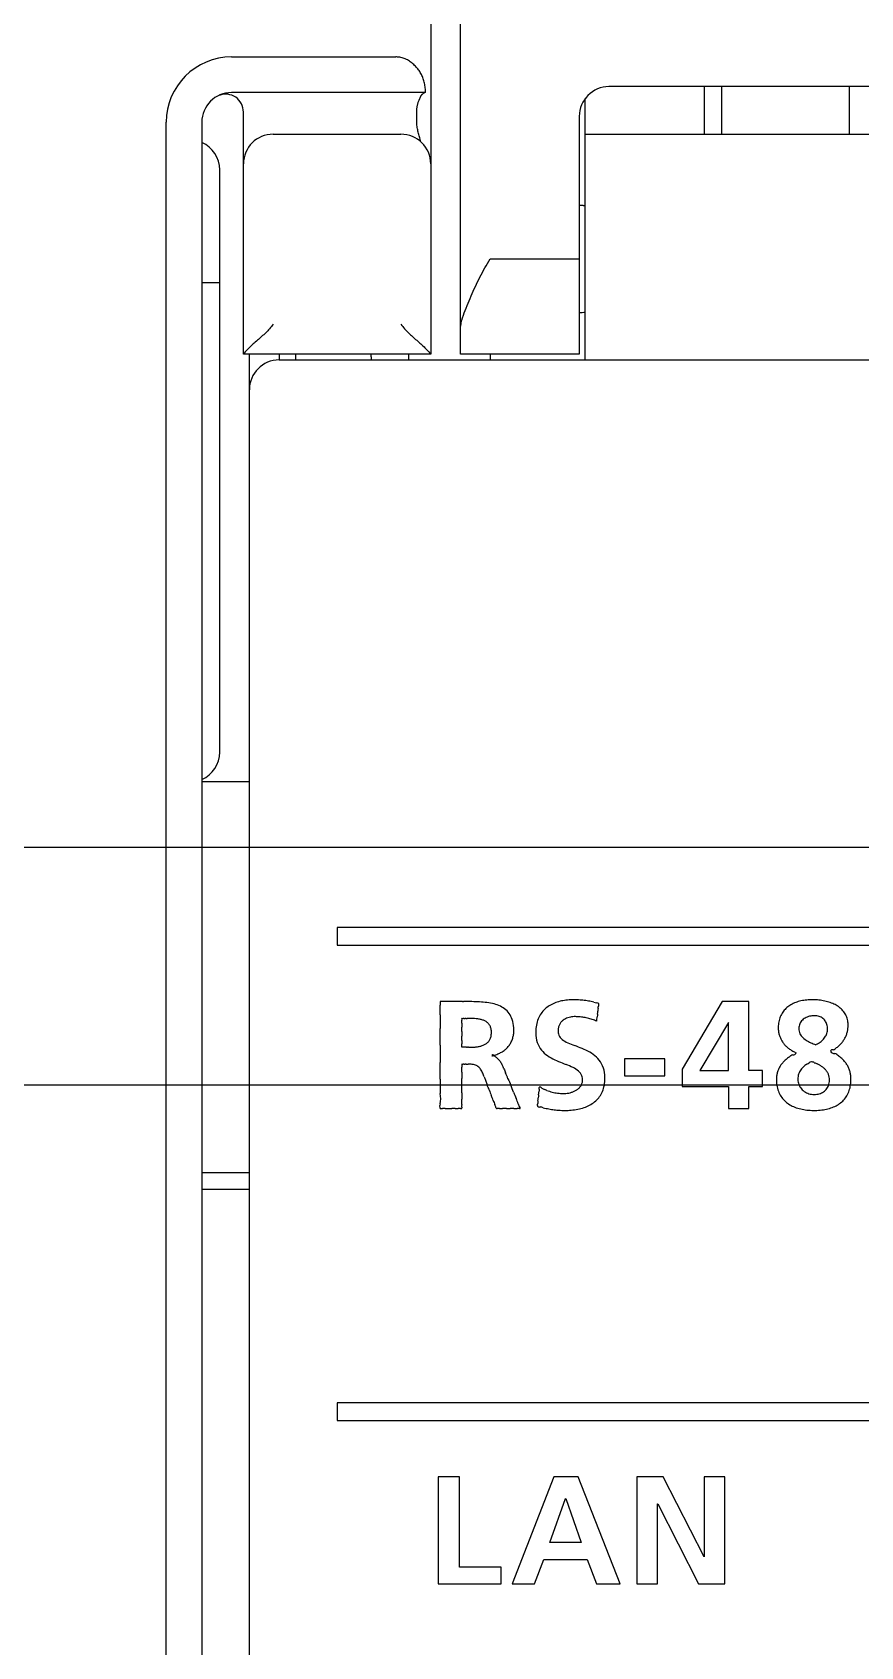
# Model space of a CAD drawing. Header units: millimetres. Extents: x -11 to 5160, y -11 to 2043.
# Drawn here: x 3998.601 to 4000.961, y 1244.849 to 1249.45 of the extents above; entities that cross this region are included whole.
import ezdxf

# ---------------------------------------------------------------- set-up
doc = ezdxf.new("R2010")
doc.units = ezdxf.units.MM

# ---------------------------------------------------------------- blocks, each defined once
blk = doc.blocks.new('*U151')
blk.add_line((1.389, 17.5), (435.049, 17.5))
for points in [[(435.049, -17.5), (1.389, -17.5), (1.389, 17.5), (435.049, 17.5)], [(435.049, -13.5), (1.389, -13.5), (1.389, 13.5), (435.049, 13.5)]]:
    blk.add_lwpolyline(points)
blk = doc.blocks.new('FX5U-32MT ES PLC')
at = {"color": 7, "linetype": 'Continuous'}
for p, q in [((35.05, 45.00001), (35.05, 29.00001)), ((35.55, 25.8), (35.55, 44.5)), ((31.7, 30.8), (34.46242, 30.8)), ((34.96243, 30.2), (31.7, 30.2)), ((147.5, 30.3), (38.05, 30.3)), ((39.65, 30.3), (39.65, 29.5)), ((39.94999, 29.50001), (39.95, 30.3)), ((42.09, 30.3), (42.09001, 29.50001)), ((34.81665, 29.71152), (34.81665, 29.90001)), ((34.85396, 30.073036), (34.884215, 30.141537)), ((37.65, 25.7), (37.65, 30.1)), ((30.60001, -29.69999), (30.60001, 29.70001)), ((31.2, 29.7), (31.2, -29.7)), ((31.9, 25.8), (31.9, 29.8732)), ((37.55, 29.8), (37.55, 25.8)), ((32.4, 29.5), (34.55, 29.5)), ((34.88576, 29.37049), (34.871719, 29.417223)), ((37.65, 29.5), (147.9, 29.5)), ((31.5, 19.1), (31.5, 28.9)), ((35.05, 29), (35.05, 25.8)), ((36.04999, 27.39999), (37.55002, 27.39999)), ((31.5, 27), (31.2, 27)), ((35.05, 25.8), (31.9, 25.8)), ((31.99999, 25.20001), (32, 25.8)), ((32.5, 25.8), (32.49999, 25.70001)), ((32.5, 25.7), (102.45, 25.7)), ((32.77501, 25.80001), (32.77501, 25.70001)), ((34.675, 25.8), (34.675, 25.7)), ((37.55, 25.8), (35.55, 25.8)), ((36.05, 25.8), (36.04999, 25.70001)), ((32, -25.8), (32, 25.2)), ((32, 18.6), (31.2, 18.6)), ((63.47486, 16.14985), (33.47497, 16.14985)), ((33.47497, 16.14985), (33.47497, 15.84978)), ((33.47497, 15.84978), (63.47486, 15.84978)), ((35.21112, 14.90152), (35.21112, 14.841778)), ((35.224043, 14.90152), (35.21112, 14.90152)), ((35.545904, 14.90152), (35.224043, 14.90152)), ((39.95467, 14.90152), (39.28168, 13.76705)), ((40.4034, 14.90152), (39.95467, 14.90152)), ((40.4034, 13.74379), (40.4034, 14.90152)), ((35.572, 14.615431), (35.573389, 14.61799)), ((37.84335, 14.57148), (37.847449, 14.607679)), ((40.05786, 14.549794), (39.579722, 13.74379)), ((40.05786, 13.74379), (40.05786, 14.549794)), ((35.572, 14.13309), (35.572, 14.148386)), ((35.655332, 14.13309), (35.572, 14.13309)), ((38.98953, 13.93724), (38.31136, 13.93724)), ((38.31136, 13.93724), (38.31136, 13.65353)), ((38.98953, 13.65353), (38.98953, 13.93724)), ((38.31136, 13.65353), (38.98953, 13.65353)), ((39.28168, 13.76705), (39.28168, 13.47559)), ((39.579722, 13.74379), (40.05786, 13.74379)), ((40.63284, 13.74379), (40.4034, 13.74379)), ((40.63284, 13.47559), (40.63284, 13.74379)), ((35.970519, 13.579998), (36.000085, 13.503246)), ((39.28168, 13.47559), (40.05786, 13.47559)), ((40.05786, 13.47559), (40.05786, 13.1018)), ((40.4034, 13.1018), (40.4034, 13.47559)), ((40.4034, 13.47559), (40.63284, 13.47559)), ((40.05786, 13.1018), (40.4034, 13.1018)), ((31.2, 12.02645), (32, 12.02645)), ((31.2, 11.74767), (32, 11.74767)), ((63.47486, 8.14982), (33.47497, 8.14982)), ((33.47497, 8.14982), (33.47497, 7.84975)), ((33.47497, 7.84975), (63.47486, 7.84975)), ((35.53686, 6.90166), (35.17581, 6.90166)), ((35.17581, 6.90166), (35.17581, 5.10194)), ((35.53686, 5.38565), (35.53686, 6.90166)), ((37.12418, 6.90166), (36.42276, 5.10194)), ((37.53156, 6.90166), (37.12418, 6.90166)), ((38.23798, 5.10194), (37.53157, 6.90166)), ((38.96283, 6.90166), (38.51928, 6.90166)), ((38.51928, 6.90166), (38.51928, 5.10194)), ((39.64858, 5.55584), (38.96283, 6.90166)), ((39.65375, 6.90166), (39.65375, 5.55584)), ((39.99929, 6.90166), (39.65375, 6.90166)), ((39.99929, 5.10194), (39.99929, 6.90166)), ((37.057, 5.79785), (37.31745, 6.54061)), ((37.31745, 6.54061), (37.32262, 6.54061)), ((37.32262, 6.54061), (37.58307, 5.79785)), ((38.86482, 5.10194), (38.86482, 6.44794)), ((38.86482, 6.44794), (38.86999, 6.44794)), ((38.86999, 6.44794), (39.55832, 5.10194)), ((37.58307, 5.79785), (37.057, 5.79785)), ((36.79673, 5.10194), (36.954, 5.51449)), ((36.95399, 5.51432), (37.68366, 5.51432)), ((37.68367, 5.51449), (37.83835, 5.10194)), ((39.65375, 5.55584), (39.64858, 5.55584)), ((36.23569, 5.38565), (35.53686, 5.38565)), ((36.23569, 5.10194), (36.23569, 5.38565)), ((35.17581, 5.10194), (36.23569, 5.10194)), ((36.42276, 5.10194), (36.79672, 5.10194)), ((37.83835, 5.10194), (38.23798, 5.10194)), ((38.51928, 5.10194), (38.86482, 5.10194)), ((39.55832, 5.10194), (39.99929, 5.10194))]:
    blk.add_line(p, q, dxfattribs=at)
for points in [[(34.96242, 30.2), (34.962193, 30.219862), (34.961492, 30.239729), (34.960296, 30.259586), (34.958584, 30.279419), (34.956335, 30.299212), (34.953527, 30.318949), (34.950139, 30.338616), (34.946151, 30.358198), (34.941541, 30.377679), (34.936287, 30.397044), (34.930657, 30.415404), (34.924437, 30.433572), (34.917631, 30.451529), (34.910244, 30.469255), (34.902284, 30.48673), (34.893757, 30.503937), (34.884674, 30.520856), (34.875045, 30.537471), (34.864882, 30.553766), (34.8542, 30.569724), (34.843014, 30.585333), (34.831338, 30.600579), (34.81919, 30.615452), (34.806587, 30.629941), (34.793548, 30.644039), (34.78009, 30.657738), (34.766232, 30.671033), (34.751581, 30.684243), (34.736908, 30.696631), (34.721824, 30.708516), (34.706327, 30.719856), (34.690949, 30.730266), (34.674646, 30.740413), (34.657944, 30.749889), (34.640856, 30.75865), (34.623401, 30.766654), (34.605603, 30.773863), (34.587491, 30.78024), (34.569098, 30.785756), (34.550462, 30.790386), (34.531625, 30.794112), (34.51263, 30.796927), (34.493522, 30.798834), (34.474343, 30.799835), (34.46242, 30.8)], [(34.884215, 30.141537), (34.886237, 30.144728), (34.888753, 30.148481), (34.891278, 30.15203), (34.893545, 30.155052), (34.896145, 30.158344), (34.898725, 30.161446), (34.901209, 30.164292), (34.903824, 30.16715), (34.906389, 30.169828), (34.909063, 30.172497), (34.911622, 30.174943), (34.914103, 30.177218), (34.91694, 30.179713), (34.919375, 30.181768), (34.9217, 30.18366)], [(34.95242, 30.2), (34.947919, 30.197735), (34.942475, 30.195482), (34.93621, 30.192728), (34.929245, 30.188958), (34.9217, 30.18366)], [(34.81665, 29.90001), (34.816869, 29.911871), (34.817499, 29.923717), (34.818536, 29.935535), (34.819953, 29.947313), (34.821728, 29.959043), (34.823841, 29.970717), (34.826267, 29.982329), (34.828983, 29.993878), (34.831963, 30.005361), (34.835184, 30.016778), (34.838619, 30.028134), (34.842243, 30.03943), (34.846029, 30.050674), (34.849942, 30.061874), (34.85396, 30.073036)], [(34.871719, 29.417223), (34.865992, 29.436424), (34.860361, 29.455654), (34.854855, 29.47492), (34.849541, 29.49424), (34.844465, 29.513623), (34.839676, 29.53308), (34.835221, 29.552615), (34.831147, 29.572234), (34.827495, 29.591935), (34.824309, 29.611717), (34.821629, 29.631574), (34.819491, 29.651496), (34.817928, 29.671472), (34.816978, 29.691486), (34.81665, 29.71152)], [(37.65, 28.29372), (37.64661, 28.29414), (37.644915, 28.294347), (37.64322, 28.29455), (37.64153, 28.294747), (37.63984, 28.29494), (37.63815, 28.295127), (37.63646, 28.29531), (37.63477, 28.295492), (37.63308, 28.29567), (37.631395, 28.295847), (37.62971, 28.29602), (37.628025, 28.296187), (37.62634, 28.29635), (37.624655, 28.296507), (37.62297, 28.29666), (37.62129, 28.296812), (37.61961, 28.29696), (37.61793, 28.297107), (37.61625, 28.29725), (37.61457, 28.297387), (37.61289, 28.29752), (37.611215, 28.297652), (37.60954, 28.29778), (37.607865, 28.297902), (37.60619, 28.29802), (37.60452, 28.298137), (37.60285, 28.29825), (37.60118, 28.298357), (37.59951, 28.29846), (37.597845, 28.298562), (37.59618, 28.29866), (37.594515, 28.298757), (37.59285, 28.29885), (37.59119, 28.298937), (37.58953, 28.29902), (37.587865, 28.299097), (37.5862, 28.29917), (37.584545, 28.299247), (37.58289, 28.29932), (37.58125, 28.299382), (37.57961, 28.29944), (37.577945, 28.299502), (37.57628, 28.29956), (37.574575, 28.299612), (37.57287, 28.29966), (37.571275, 28.299707), (37.56968, 28.29975), (37.56824, 28.299785), (37.5668, 28.29982), (37.56495, 28.299852), (37.5631, 28.29988), (37.560265, 28.299911), (37.55743, 28.29993), (37.553725, 28.299959), (37.55002, 28.29998)], [(32.39999, 26.3), (32.385687, 26.281217), (32.370962, 26.262763), (32.355811, 26.244657), (32.340265, 26.226888), (32.324178, 26.209223), (32.307967, 26.192058), (32.291474, 26.175165), (32.274725, 26.158524), (32.257751, 26.142115), (32.240579, 26.125912), (32.223236, 26.109891), (32.205749, 26.094029), (32.188143, 26.078298), (32.170446, 26.06267), (32.152685, 26.047115), (32.134888, 26.0316), (32.117087, 26.016092), (32.099313, 26.00055), (32.081606, 25.984934), (32.064007, 25.969196), (32.046568, 25.95328), (32.029344, 25.937133), (32.012353, 25.92074), (31.995589, 25.904116), (31.979046, 25.887271), (31.962723, 25.870213), (31.946621, 25.852946), (31.930747, 25.83547), (31.914809, 25.81741), (31.9, 25.80001)], [(34.55001, 26.3), (34.564313, 26.281218), (34.57904, 26.262764), (34.594191, 26.244658), (34.609737, 26.22689), (34.625827, 26.209223), (34.642038, 26.192058), (34.658531, 26.175165), (34.67528, 26.158525), (34.692254, 26.142115), (34.709426, 26.125912), (34.726769, 26.109892), (34.744256, 26.09403), (34.761862, 26.078298), (34.779558, 26.06267), (34.797319, 26.047115), (34.815116, 26.0316), (34.832917, 26.016091), (34.85069, 26.00055), (34.868397, 25.984933), (34.885996, 25.969195), (34.903435, 25.953279), (34.920659, 25.937132), (34.93765, 25.920739), (34.954414, 25.904114), (34.970956, 25.887269), (34.987279, 25.870211), (35.003381, 25.852944), (35.019255, 25.835468), (35.035191, 25.81741), (35.05, 25.80001)], [(34.05809, 25.70001), (34.056998, 25.70662), (34.056047, 25.712777), (34.055142, 25.719064), (34.054257, 25.725705), (34.053473, 25.732124), (34.052745, 25.738659), (34.052076, 25.745325), (34.051483, 25.751975), (34.050958, 25.758726), (34.050514, 25.765411), (34.050138, 25.772261), (34.04984, 25.779199), (34.049631, 25.785895), (34.049497, 25.792916), (34.04945, 25.80001)]]:
    blk.add_lwpolyline(points, dxfattribs=at)
blk.add_lwpolyline([(35.55, 26.19585, -0.019651), (35.551876, 26.239567, -0.017483), (35.557082, 26.283017, -0.014122), (35.564995, 26.32606, -0.011519), (35.575104, 26.368642), (35.586971, 26.41077), (35.600238, 26.452479), (35.614608, 26.493821), (35.629494, 26.533972), (35.645349, 26.574769), (35.661666, 26.615383), (35.678296, 26.65587), (35.695192, 26.696247), (35.712355, 26.736511), (35.729997, 26.77713), (35.747709, 26.817156), (35.765701, 26.857057), (35.783974, 26.896829), (35.802535, 26.936469), (35.821388, 26.97597), (35.840537, 27.015328), (35.85999, 27.054537), (35.879751, 27.093592), (35.899826, 27.132486), (35.920223, 27.171213), (35.940948, 27.209764), (35.962009, 27.248134), (35.983411, 27.286314), (36.005167, 27.324294), (36.027287, 27.362063), (36.04999, 27.39999)], format="xyb", dxfattribs=at)
for centre, radius, start, end in [((31.7, 29.7), 1.1, 90, 180), ((31.7, 29.7), 0.5, 90, 180), ((31.6, 29.8732), 0.3, 0, 111.059217), ((38.05, 29.8), 0.5, 90, 180), ((31, 28.9), 0.5, 0, 66.421822), ((32.4, 29), 0.5, 90, 180), ((34.55, 29), 0.5, 0, 90), ((37.55, 27.3), 0.8, 270, 277.18076), ((32.5, 25.2), 0.5, 90, 180), ((31, 19.1), 0.5, 293.57818, 0), ((430.172331, 14.564818), 394.961228, 179.983099, 180.016901), ((-1331.638459, 14.761551), 1366.849581, 359.996637, 0.003363), ((35.564663, -315.873658), 330.775179, 89.996751, 90.003249), ((35.591758, 66.216469), 51.31495, 269.990693, 270.009307), ((35.639527, -4.625762), 19.527322, 89.7957, 90.115704), ((35.699427, 11.241563), 3.659885, 87.812287, 89.84769), ((35.771397, 13.094529), 1.805524, 83.78904, 87.849843), ((35.852976, 13.830889), 1.064661, 77.260509, 83.866184), ((35.942102, 14.219757), 0.665712, 67.394382, 77.362057), ((36.025351, 14.418953), 0.449821, 53.445766, 67.430692), ((36.074699, 14.488676), 0.364427, 36.047389, 53.149291), ((36.055286, 14.479026), 0.385818, 18.071839, 35.509576), ((37.281421, 14.439797), 0.456174, 139.106501, 151.476894), ((37.292769, 14.428597), 0.472086, 127.333874, 138.980535), ((37.329766, 14.379223), 0.533781, 116.947374, 127.277407), ((37.374179, 14.29182), 0.631821, 108.050547, 116.945782), ((37.41412, 14.169682), 0.760324, 100.490826, 108.060345), ((37.435957, 14.058065), 0.874052, 93.84729, 100.566108), ((37.450217, 13.807691), 1.124821, 89.342015, 93.716306), ((37.449333, 13.363622), 1.568877, 87.669207, 89.495956), ((37.449228, 13.337908), 1.594573, 85.930988, 87.703034), ((37.458148, 13.464468), 1.4677, 84.028717, 85.927735), ((37.45851, 13.473087), 1.45909, 82.122438, 84.007672), ((37.49646, 13.733612), 1.195824, 79.940998, 82.212725), ((37.283995, 12.617802), 2.331635, 78.437926, 79.58938), ((37.67066, 14.454071), 0.455257, 73.95809, 79.794282), ((37.876836, 15.097916), 0.221418, 248.716539, 260.615612), ((37.847708, 14.839139), 0.040921, 44.476873, 99.815126), ((100.824558, 7.537909), 63.372664, 173.518444, 173.559965), ((20.819847, 16.645429), 17.148773, 353.457952, 353.620457), ((42.274079, 14.263871), 4.437264, 173.237696, 173.840713), ((36.795481, 14.927965), 1.081513, 352.47663, 354.601779), ((38.108644, 14.813972), 0.236763, 170.043483, 177.034926), ((37.839822, 14.865476), 0.037159, 343.478179, 3.60023), ((41.310673, 14.493873), 0.408273, 148.760287, 160.837092), ((41.299989, 14.49949), 0.396225, 136.614564, 148.653417), ((41.318651, 14.480767), 0.42265, 125.191261, 136.507719), ((41.356228, 14.426776), 0.488429, 115.043556, 125.143694), ((41.399748, 14.333474), 0.591382, 106.278859, 115.036995), ((41.437974, 14.203498), 0.726862, 98.755553, 106.299367), ((41.464115, 14.034608), 0.897763, 92.287024, 98.763699), ((41.471795, 13.875271), 1.05728, 86.730145, 92.358317), ((41.476868, 13.922889), 1.009453, 81.169421, 86.863432), ((41.502898, 14.089444), 0.840877, 74.597898, 81.179882), ((41.54448, 14.238538), 0.686093, 66.93089, 74.638872), ((41.598916, 14.365628), 0.547836, 57.763532, 66.960568), ((41.65527, 14.454915), 0.442252, 46.851964, 57.768749), ((41.699741, 14.502989), 0.376766, 34.271524, 46.786393), ((41.718305, 14.516682), 0.353715, 20.653435, 34.131943), ((-75.960817, 14.309606), 111.172024, 359.928514, 0.071486), ((35.626046, 14.602178), 0.055647, 166.222451, 193.777549), ((36.935259, 14.506434), 1.363655, 178.618861, 181.381139), ((30.051395, 14.436144), 5.520732, 359.611621, 0.388379), ((35.264778, 14.564114), 0.308223, 355.382726, 4.617274), ((35.577267, 14.609137), 0.009665, 66.343538, 113.656462), ((35.58768, 14.666522), 0.04897, 262.330277, 277.669723), ((35.602552, 14.406796), 0.211359, 87.73965, 92.26035), ((35.620167, 15.463014), 0.845075, 269.370867, 270.629133), ((35.638811, 11.399583), 3.218421, 89.833283, 90.166717), ((35.656769, 26.623427), 12.00544, 269.958989, 270.041011), ((35.672327, -48.153856), 62.771846, 89.993643, 90.006357), ((35.683769, -14.917939), 29.53593, 89.991313, 90.008687), ((35.688724, 11.156233), 3.461757, 89.776493, 90.00789), ((35.69817, 13.056697), 1.561272, 87.717255, 89.851065), ((35.72333, 13.673148), 0.944308, 84.248875, 87.752838), ((35.757128, 14.003925), 0.61181, 79.041793, 84.29396), ((35.796387, 14.204114), 0.407808, 71.591068, 79.110465), ((35.837412, 14.326355), 0.278867, 61.240125, 71.657191), ((35.872712, 14.390855), 0.20534, 47.638461, 61.215589), ((35.890755, 14.41187), 0.177655, 31.626144, 47.371507), ((35.878225, 14.405623), 0.191605, 15.509081, 31.251872), ((35.808269, 14.387585), 0.26384, 1.993644, 15.221492), ((35.897724, 14.431348), 0.550408, 3.289802, 17.702212), ((35.887421, 14.419965), 0.561451, 354.578599, 4.389233), ((37.430513, 14.385402), 0.613626, 174.259113, 188.742002), ((37.427517, 14.393766), 0.609861, 164.114862, 175.01283), ((37.310382, 14.42516), 0.48861, 151.590441, 163.896008), ((37.383773, 14.403601), 0.190216, 175.194758, 200.421967), ((37.462382, 14.405503), 0.268524, 164.888164, 177.004442), ((37.423438, 14.416235), 0.228129, 152.305921, 164.940573), ((37.402984, 14.426061), 0.205453, 139.140224, 152.081291), ((37.40933, 14.419978), 0.214233, 127.107742, 139.020202), ((37.426912, 14.396311), 0.243715, 116.710266, 127.047019), ((37.447672, 14.355195), 0.289775, 108.040799, 116.722997), ((37.465586, 14.300476), 0.347352, 100.842479, 108.05516), ((37.473187, 14.264641), 0.383978, 94.540979, 100.95064), ((37.479895, 14.155582), 0.493229, 89.500223, 94.314675), ((37.479362, 13.856415), 0.792391, 86.662055, 89.650405), ((37.474041, 13.740705), 0.908216, 84.14474, 86.751955), ((37.474424, 13.748013), 0.900907, 81.494278, 84.12158), ((37.470755, 13.722683), 0.926501, 78.949366, 81.501564), ((37.468451, 13.710954), 0.938454, 76.433154, 78.948569), ((37.466099, 13.701097), 0.948589, 73.952405, 76.43468), ((37.464761, 13.696406), 0.953467, 71.491957, 73.953056), ((37.465442, 13.69833), 0.951426, 69.038613, 71.494089), ((37.465907, 13.69966), 0.950018, 66.590433, 69.036103), ((-185.827784, 39.956633), 225.10704, 353.534297, 353.544112), ((41.425521, 14.462158), 0.527494, 171.694302, 181.765467), ((41.345517, 14.459267), 0.447439, 181.71111, 189.358924), ((41.379208, 14.471672), 0.4803, 161.019083, 172.019285), ((41.459404, 14.448092), 0.215785, 174.174875, 186.39099), ((41.448419, 14.450069), 0.204658, 162.744255, 174.413334), ((41.442121, 14.446094), 0.198387, 186.373289, 199.265904), ((41.43174, 14.45467), 0.187366, 150.559017, 162.574912), ((41.435348, 14.452308), 0.191669, 139.04003, 150.474493), ((41.448798, 14.440362), 0.209657, 128.542869, 138.984019), ((41.466954, 14.417504), 0.238849, 119.23185, 128.532812), ((41.484453, 14.386346), 0.274584, 110.978698, 119.2432), ((41.497168, 14.353621), 0.309692, 103.525506, 111.007571), ((41.504912, 14.321494), 0.342739, 96.658783, 103.528042), ((41.505747, 14.320066), 0.344255, 89.871382, 96.769317), ((41.506548, 14.379514), 0.284806, 81.640667, 90.005707), ((41.513194, 14.427632), 0.236233, 72.121537, 81.538799), ((41.520749, 14.451194), 0.21149, 62.14089, 72.109817), ((41.527655, 14.46465), 0.196367, 51.721153, 62.087515), ((41.529982, 14.467889), 0.192382, 41.235561, 51.667469), ((41.525471, 14.464165), 0.19823, 30.991527, 41.185725), ((41.511835, 14.456155), 0.214043, 21.260218, 30.949926), ((41.489877, 14.447633), 0.237597, 12.154699, 21.255401), ((41.519569, 14.439516), 0.208909, 344.886728, 354.622221), ((41.448942, 14.439218), 0.279386, 3.910392, 12.074224), ((41.491206, 14.439838), 0.237189, 355.186902, 4.457335), ((41.688624, 14.507182), 0.384842, 7.310776, 20.418173), ((41.619428, 14.505751), 0.45495, 342.544994, 349.625627), ((41.641919, 14.501579), 0.432076, 349.632773, 356.868779), ((41.650755, 14.500843), 0.423213, 356.902952, 7.509631), ((65.286515, 14.024073), 30.075753, 179.720285, 180.279715), ((56.754995, 14.360249), 21.18303, 179.895939, 180.104061), ((311.612842, 14.219668), 276.040844, 179.993759, 180.006241), ((-42.364376, 14.285755), 77.936384, 359.973519, 0.026481), ((-917.763363, 14.168994), 953.335363, 359.998761, 0.001239), ((35.663377, 156.985829), 142.85274, 269.996773, 270.003227), ((35.677494, -18.107791), 32.240881, 89.989208, 90.010792), ((35.68681, 19.879483), 5.746394, 269.967659, 270.032341), ((35.690308, 15.802115), 1.669025, 269.99125, 271.19127), ((35.703882, 15.186769), 1.05353, 271.149003, 274.287385), ((35.729563, 14.85177), 0.717549, 274.242246, 278.802624), ((35.764299, 14.630302), 0.493374, 278.752073, 285.185337), ((35.803778, 14.486294), 0.344054, 285.122323, 293.956651), ((35.842436, 14.399593), 0.249124, 293.928198, 305.625576), ((35.870557, 14.35963), 0.200261, 305.7459, 320.052849), ((35.876183, 14.353592), 0.192074, 320.35607, 335.840569), ((35.839857, 14.368332), 0.231255, 336.191969, 350.495251), ((35.764167, 14.381869), 0.308142, 350.336772, 2.770684), ((36.029399, 14.418261), 0.425451, 309.023198, 317.741385), ((36.05471, 14.393018), 0.389745, 317.98574, 327.417125), ((36.041739, 14.401646), 0.405322, 327.376775, 336.46801), ((36.030479, 14.406277), 0.417494, 336.502319, 345.445701), ((36.01111, 14.411328), 0.437511, 345.442842, 354.174197), ((37.269366, 14.360161), 0.450515, 188.684054, 208.565309), ((37.252701, 14.359471), 0.435611, 209.533731, 228.007509), ((37.377891, 14.41533), 0.189248, 204.374359, 232.374935), ((37.528744, 14.60576), 0.432178, 231.947699, 246.303043), ((38.106164, 15.856213), 1.809452, 245.474073, 249.460199), ((35.857602, 9.877142), 4.578454, 67.647274, 69.36242), ((41.305742, 14.453843), 0.407313, 189.515906, 197.680822), ((41.310074, 14.455177), 0.411845, 197.674613, 205.628946), ((41.31972, 14.460057), 0.422653, 205.659801, 213.391788), ((41.340154, 14.473648), 0.447194, 213.404774, 220.773502), ((41.366421, 14.496416), 0.481955, 220.783994, 227.737448), ((41.394715, 14.527528), 0.524009, 227.735684, 234.280619), ((41.442465, 14.447068), 0.199035, 199.497933, 211.795078), ((41.47004, 14.464576), 0.231697, 211.88206, 222.402461), ((41.515884, 14.506528), 0.293839, 222.414955, 230.864614), ((41.576786, 14.581049), 0.39008, 230.834506, 237.353832), ((41.652132, 14.69812), 0.529302, 237.322596, 242.212074), ((41.742559, 14.868689), 0.722358, 242.174024, 245.769382), ((41.898098, 15.215459), 1.102413, 245.794467, 248.113915), ((42.002586, 15.46578), 1.373646, 247.961772, 249.75206), ((41.429683, 14.442131), 0.282474, 290.193348, 297.209004), ((41.420987, 14.457074), 0.299741, 297.381343, 304.274205), ((41.396942, 14.493365), 0.343271, 304.179329, 310.378423), ((41.389321, 14.502471), 0.355146, 310.363401, 316.456927), ((41.39348, 14.498797), 0.3496, 316.423808, 322.641219), ((41.413311, 14.48385), 0.324767, 322.614267, 329.260811), ((41.444983, 14.465198), 0.288011, 329.229511, 336.603967), ((41.48099, 14.449689), 0.248807, 336.589284, 344.941359), ((40.562517, 15.744283), 2.085991, 309.16794, 310.916307), ((41.661281, 14.453885), 0.39152, 313.090637, 322.160061), ((41.570303, 14.531223), 0.510838, 321.569507, 328.352668), ((41.601632, 14.510418), 0.473253, 328.506884, 335.66415), ((41.598807, 14.51215), 0.476541, 335.614273, 342.554757), ((27.433361, 13.736373), 7.779035, 358.962366, 1.037634), ((36.084402, 13.998199), 0.009776, 224.169874, 301.618407), ((36.098088, 13.977912), 0.027778, 61.257935, 138.167828), ((36.093782, 13.946415), 0.043667, 54.563128, 95.591954), ((36.116068, 14.116864), 0.11469, 267.690148, 304.142122), ((35.733376, 13.16163), 0.90652, 62.928132, 64.81765), ((36.070306, 13.83903), 0.150226, 48.316872, 59.770513), ((35.998985, 13.752797), 0.26209, 42.548278, 49.209105), ((34.792579, 17.098166), 3.374805, 294.282827, 295.444565), ((35.974151, 13.731561), 0.294747, 36.304063, 42.324943), ((35.892631, 13.670901), 0.396358, 31.875986, 36.393672), ((35.804223, 13.615802), 0.500531, 28.32426, 31.887812), ((36.085651, 14.341737), 0.330611, 298.325972, 309.799725), ((37.37424, 14.498642), 0.620367, 228.26408, 241.10136), ((37.659981, 15.010681), 1.206736, 240.972656, 247.641242), ((39.907489, 20.470656), 7.111194, 247.628838, 248.735547), ((37.166946, 13.060548), 1.136295, 60.567664, 67.661758), ((37.423999, 13.513656), 0.615354, 47.655207, 60.681414), ((37.538007, 13.641818), 0.443839, 29.034294, 47.388701), ((37.515648, 13.638051), 0.465277, 8.558669, 28.103542), ((41.334797, 13.555772), 0.482379, 136.947648, 144.139762), ((41.310406, 13.583895), 0.445375, 129.290404, 137.449338), ((45.564997, 7.985255), 7.476913, 126.840057, 127.354959), ((41.199578, 13.847222), 0.169387, 109.510036, 133.974856), ((41.427299, 14.573169), 0.580087, 234.299542, 240.375611), ((41.442239, 14.597779), 0.608866, 240.298222, 246.263316), ((41.147321, 14.064496), 0.057774, 265.718459, 329.596214), ((40.771419, 14.923997), 1.236094, 299.529384, 301.535764), ((41.481481, 13.79506), 0.098605, 104.015995, 130.125466), ((41.448973, 13.791649), 0.099456, 55.908598, 85.023957), ((41.896859, 14.737917), 0.948738, 245.585954, 248.615738), ((41.817796, 14.041237), 0.051068, 82.676517, 147.512709), ((41.842408, 14.107681), 0.07945, 211.574687, 273.692411), ((41.78491, 14.216112), 0.130321, 287.595929, 316.87058), ((41.782007, 13.855756), 0.184654, 45.534629, 69.218205), ((40.392305, 12.035862), 2.473166, 50.471993, 52.105312), ((41.674934, 13.611998), 0.441351, 40.063048, 48.676143), ((41.6484, 13.584791), 0.479185, 32.936728, 40.510822), ((37.10231, 13.474664), 1.895046, 176.344061, 183.655939), ((37.029716, 13.821255), 1.457894, 179.104138, 180.895862), ((35.580549, 13.84513), 0.008617, 149.062634, 187.206167), ((72.538178, 13.663035), 36.966217, 179.917247, 180.082753), ((27.569119, 13.757443), 8.002986, 359.706345, 0.293655), ((-603.064465, 13.54973), 638.636468, 359.994625, 0.005375), ((35.576947, 13.83967), 0.010591, 69.038066, 110.961934), ((35.587284, 13.904636), 0.055464, 263.219374, 276.780626), ((35.602233, 13.60895), 0.240756, 88.000594, 91.999406), ((35.619975, 14.813265), 0.96375, 269.444548, 270.555452), ((35.638696, 10.145586), 3.703985, 89.854937, 90.145063), ((35.656579, 30.271659), 16.422101, 269.970328, 270.029672), ((35.671806, 38.765831), 24.916272, 269.98454, 270.01546), ((35.682563, 10.643173), 3.20639, 89.927924, 90.072076), ((35.686511, 13.107111), 0.742449, 88.440149, 89.993401), ((35.695945, 13.426991), 0.422432, 82.613237, 88.538185), ((35.715218, 13.572656), 0.275498, 74.805247, 82.693439), ((35.736232, 13.65067), 0.194704, 64.81089, 74.755698), ((35.749112, 13.679191), 0.163414, 53.576501, 64.641499), ((35.745458, 13.675357), 0.168669, 42.702458, 53.350863), ((35.712352, 13.645433), 0.213294, 33.711181, 42.57856), ((35.624067, 13.586622), 0.319373, 27.205062, 33.697252), ((35.443069, 13.492686), 0.523294, 22.858575, 27.292265), ((34.88348, 13.257162), 1.130428, 21.029625, 22.840912), ((28.718082, 10.866001), 7.743273, 20.961783, 21.173475), ((83.001592, 31.729482), 50.411563, 201.033452, 201.101806), ((35.63945, 13.527207), 0.687612, 25.768389, 28.308402), ((35.702791, 13.55545), 0.618295, 23.734255, 25.963154), ((35.200231, 13.346215), 1.162614, 21.424043, 23.204981), ((42.82557, 16.415263), 7.057221, 202.006143, 202.622882), ((9.989253, 2.841185), 28.4742, 22.209989, 22.419036), ((78.170402, 30.703529), 45.180261, 202.238478, 202.390547), ((36.790603, 12.453319), 1.490708, 63.973728, 68.850672), ((37.269229, 13.420113), 0.411983, 49.389677, 64.791171), ((37.399238, 13.573239), 0.211115, 22.531477, 49.125199), ((37.416012, 13.587432), 0.1903, 354.495261, 20.519313), ((37.368413, 13.614007), 0.614454, 354.261572, 8.732466), ((41.451261, 13.585514), 0.584253, 177.106847, 186.418098), ((41.339704, 13.591222), 0.47255, 169.572339, 177.115448), ((41.277796, 13.601803), 0.40975, 161.117084, 169.46056), ((41.267083, 13.6051), 0.398547, 152.64923, 161.067124), ((41.273841, 13.601413), 0.406243, 144.320364, 152.625191), ((41.51153, 13.595769), 0.283406, 175.556785, 185.004901), ((41.522094, 13.596863), 0.29386, 167.330306, 175.929011), ((41.488529, 13.603841), 0.259582, 158.068808, 167.208035), ((41.485498, 13.604773), 0.256423, 149.088776, 158.009122), ((41.501338, 13.594892), 0.275089, 140.794145, 149.017953), ((41.530035, 13.571505), 0.312109, 133.481127, 140.797205), ((41.595828, 13.500588), 0.408841, 127.620228, 133.33271), ((41.576688, 13.531504), 0.372688, 121.735902, 128.190818), ((41.375014, 13.457698), 0.434043, 59.524582, 66.090355), ((41.346962, 13.398389), 0.49942, 54.596826, 60.201818), ((41.425318, 13.510261), 0.362841, 46.892251, 54.447921), ((41.467151, 13.554683), 0.301823, 37.991728, 46.927285), ((41.498715, 13.579698), 0.261549, 27.629893, 37.929339), ((41.510513, 13.586313), 0.248029, 16.398711, 27.539927), ((41.491927, 13.58167), 0.267171, 5.246899, 16.228597), ((41.473856, 13.579125), 0.2854, 355.283855, 5.423906), ((41.694413, 13.616143), 0.423523, 24.411778, 32.761499), ((41.686959, 13.612971), 0.431622, 16.223762, 24.386287), ((41.663042, 13.606261), 0.456461, 8.332372, 16.193699), ((41.484349, 13.590649), 0.635985, 352.170679, 1.533133), ((41.576496, 13.594741), 0.543763, 1.361917, 8.211879), ((34.804918, 13.267102), 0.415356, 347.948166, 12.051834), ((47.714344, 13.313221), 12.142471, 179.738515, 180.261485), ((-16.943778, 13.429226), 52.515813, 359.933895, 0.066105), ((-24.341422, -9.792312), 64.68215, 21.025582, 21.109676), ((51.178889, 19.196057), 16.21067, 200.894092, 201.241166), ((32.237284, 11.797462), 4.124718, 20.428388, 21.706869), ((19.956237, 6.679087), 17.796454, 22.11485, 22.514175), ((40.815144, 15.110254), 4.702106, 201.606232, 203.022793), ((47.829842, 12.173425), 11.025613, 173.958601, 174.235134), ((31.243523, 13.940377), 5.654565, 353.842303, 354.351432), ((38.326694, 13.254475), 1.461795, 173.270014, 174.923721), ((36.566277, 13.472301), 0.312179, 351.430495, 356.76324), ((36.919903, 13.455773), 0.041959, 166.694042, 181.499693), ((36.880763, 13.418174), 0.047286, 33.548984, 92.051789), ((36.999754, 13.562709), 0.142662, 236.093606, 254.835494), ((36.415035, 11.99296), 1.533111, 67.338712, 69.080728), ((37.234965, 14.00375), 0.638605, 248.962136, 253.151416), ((37.347416, 14.347174), 0.999913, 252.688146, 255.363577), ((37.298608, 14.167626), 0.813861, 255.494162, 258.778137), ((37.296121, 14.151885), 0.797937, 258.73336, 262.077393), ((37.291374, 14.12118), 0.766871, 262.112508, 265.585717), ((37.284863, 14.021931), 0.667416, 265.487156, 269.472343), ((37.283714, 13.841889), 0.487371, 269.412579, 274.822311), ((37.28578, 13.797284), 0.442754, 275.041107, 281.249502), ((37.286209, 13.799977), 0.445312, 281.127765, 287.438745), ((37.303034, 13.747127), 0.389849, 287.407345, 294.616877), ((37.330852, 13.687197), 0.323779, 294.559244, 303.096669), ((37.365942, 13.633699), 0.2598, 303.056107, 313.432823), ((37.399044, 13.598688), 0.211617, 313.441561, 325.9336), ((37.419669, 13.584287), 0.186466, 326.049134, 340.312488), ((37.413793, 13.585204), 0.192311, 340.645031, 355.21919), ((37.530541, 13.563222), 0.444915, 317.887844, 330.612403), ((37.508672, 13.574258), 0.469388, 330.748512, 343.449493), ((37.399722, 13.60421), 0.58236, 343.678221, 354.912668), ((41.411194, 13.576984), 0.543499, 185.996741, 197.096461), ((41.319553, 13.550369), 0.448085, 197.288441, 209.664363), ((41.300648, 13.540675), 0.426861, 209.789542, 222.203738), ((41.472551, 13.593186), 0.244352, 185.198993, 195.7226), ((41.468245, 13.592175), 0.239933, 195.76879, 206.142502), ((41.472256, 13.594295), 0.244468, 206.174289, 216.191259), ((41.480296, 13.600265), 0.254482, 216.207198, 225.79166), ((41.488864, 13.609097), 0.266787, 225.795153, 234.976251), ((41.495497, 13.618527), 0.278316, 234.972248, 243.854969), ((41.499489, 13.626608), 0.287329, 243.850449, 252.561966), ((41.500976, 13.631184), 0.292141, 252.55267, 261.250069), ((41.50161, 13.63575), 0.29675, 261.263284, 269.982687), ((41.502668, 13.656654), 0.317656, 269.792853, 277.836112), ((41.50569, 13.638903), 0.299659, 277.726434, 285.902627), ((41.51435, 13.608027), 0.267592, 285.930989, 294.755993), ((41.524174, 13.586692), 0.244105, 294.75898, 304.155025), ((41.534072, 13.571929), 0.22633, 304.179575, 314.133352), ((41.540616, 13.564979), 0.216786, 314.171305, 324.535302), ((41.540199, 13.565023), 0.217151, 324.58951, 335.104474), ((41.529972, 13.569564), 0.228339, 335.151363, 345.528738), ((41.502349, 13.576316), 0.256773, 345.610096, 355.385883), ((41.684312, 13.535517), 0.427359, 317.153415, 329.35089), ((41.661463, 13.54795), 0.453355, 329.471143, 341.475907), ((41.572853, 13.576153), 0.546336, 341.623761, 352.412361), ((35.265636, 13.141842), 0.06676, 144.745584, 215.254416), ((35.222768, 13.144622), 0.042924, 254.254352, 266.035647), ((35.234518, 13.337746), 0.236405, 266.430716, 273.569284), ((35.271662, 11.944807), 1.15721, 88.889559, 91.110441), ((35.3214, 18.69668), 5.594947, 269.720305, 270.279695), ((35.378088, 32.531888), 19.43011, 269.913378, 270.086622), ((35.436078, 10.509242), 2.592716, 89.36763, 90.63237), ((35.489725, 13.718809), 0.617516, 267.676778, 272.323222), ((35.533383, 12.965226), 0.137839, 82.233841, 97.766159), ((35.561407, 13.123625), 0.023763, 246.704946, 293.295054), ((35.551776, 13.109818), 0.020648, 337.14945, 11.640042), ((36.129143, 13.141503), 0.557822, 177.172312, 182.827688), ((32.748601, 13.213414), 2.823748, 359.099225, 0.900775), ((37.035633, 13.555599), 0.985889, 198.845563, 203.289695), ((35.947841, 13.068034), 0.206803, 13.922895, 28.212363), ((36.173869, 13.118458), 0.025309, 181.50245, 221.160725), ((36.162471, 13.126552), 0.025909, 252.811357, 287.188643), ((36.188801, 12.926948), 0.175846, 83.904211, 96.095789), ((36.234017, 13.912611), 0.811245, 268.125052, 271.874948), ((36.291823, 9.930397), 3.171557, 89.435192, 90.564808), ((36.355925, 20.067412), 6.965689, 269.729894, 270.270106), ((36.420027, 9.538438), 3.563499, 89.497316, 90.502684), ((36.477833, 14.027467), 0.926047, 268.357558, 271.642442), ((35.465101, 12.799437), 1.126081, 19.85711, 24.771915), ((36.523049, 12.902449), 0.200224, 84.648688, 95.351312), ((36.75145, 13.240078), 0.234541, 194.3523, 210.276724), ((36.549379, 13.129456), 0.028696, 254.52519, 285.47481), ((36.52962, 13.10233), 0.02742, 358.891928, 45.321389), ((36.889884, 13.143431), 0.044444, 164.901423, 183.292312), ((36.879709, 13.178024), 0.050489, 227.367639, 283.996323), ((36.56718, 13.199816), 0.28336, 350.901501, 357.292234), ((38.135017, 13.075648), 1.289561, 173.121886, 175.071849), ((31.871929, 13.770964), 5.012077, 353.804824, 354.388911), ((36.86807, 12.922473), 0.207933, 68.877855, 83.413707), ((37.103822, 13.692135), 0.59774, 254.392363, 259.068795), ((38.158684, 18.445332), 5.466379, 257.660221, 258.146989), ((37.269753, 14.247721), 1.175708, 258.526196, 260.75047), ((37.275078, 14.271737), 1.200269, 260.683854, 262.899075), ((37.27118, 14.24884), 1.177065, 262.949566, 265.323345), ((37.28723, 14.450287), 1.379151, 265.341145, 267.532183), ((37.300798, 14.758925), 1.688086, 267.523138, 269.502988), ((37.303142, 14.478113), 1.407314, 269.308411, 273.355071), ((37.322383, 14.121773), 1.05046, 273.444836, 279.662511), ((37.3548, 13.937323), 0.863185, 279.59628, 286.837725), ((37.406478, 13.767299), 0.685482, 286.819919, 295.527195), ((37.462682, 13.649695), 0.555138, 295.523362, 305.850328), ((37.510195, 13.583156), 0.473377, 305.905848, 317.749412), ((41.319223, 13.558858), 0.452837, 222.329143, 233.960269), ((41.361851, 13.618285), 0.52597, 234.014206, 244.278571), ((41.412753, 13.724066), 0.643361, 244.282975, 253.044036), ((41.458279, 13.872105), 0.798241, 253.017257, 260.443949), ((41.491043, 14.065854), 0.994741, 260.4356, 266.702078), ((41.501016, 14.199167), 1.12841, 266.585934, 272.354673), ((41.509026, 14.061815), 0.990848, 272.218229, 278.581162), ((41.539956, 13.857187), 0.783895, 278.577409, 286.146743), ((41.583357, 13.708152), 0.628669, 286.124678, 295.027924), ((41.631135, 13.605546), 0.515485, 295.040822, 305.387466), ((41.66974, 13.550352), 0.448132, 305.450168, 317.029722)]:
    blk.add_arc(centre, radius, start, end, dxfattribs=at)
blk = doc.blocks.new('*U224')
for name, p in [('FX5U-32MT ES PLC', (16.848, 110)), ('*U151', (0, 110))]:
    blk.add_blockref(name, p)

msp = doc.modelspace()

# ---------------------------------------------------------------- block references
at = {"xscale": 0.1693510201669083, "yscale": 0.1693510201669083, "zscale": 0.1693510201669083}
msp.add_blockref('*U224', (3990.9468, 1225.5354), dxfattribs=at)

doc.saveas('drawing.dxf')
